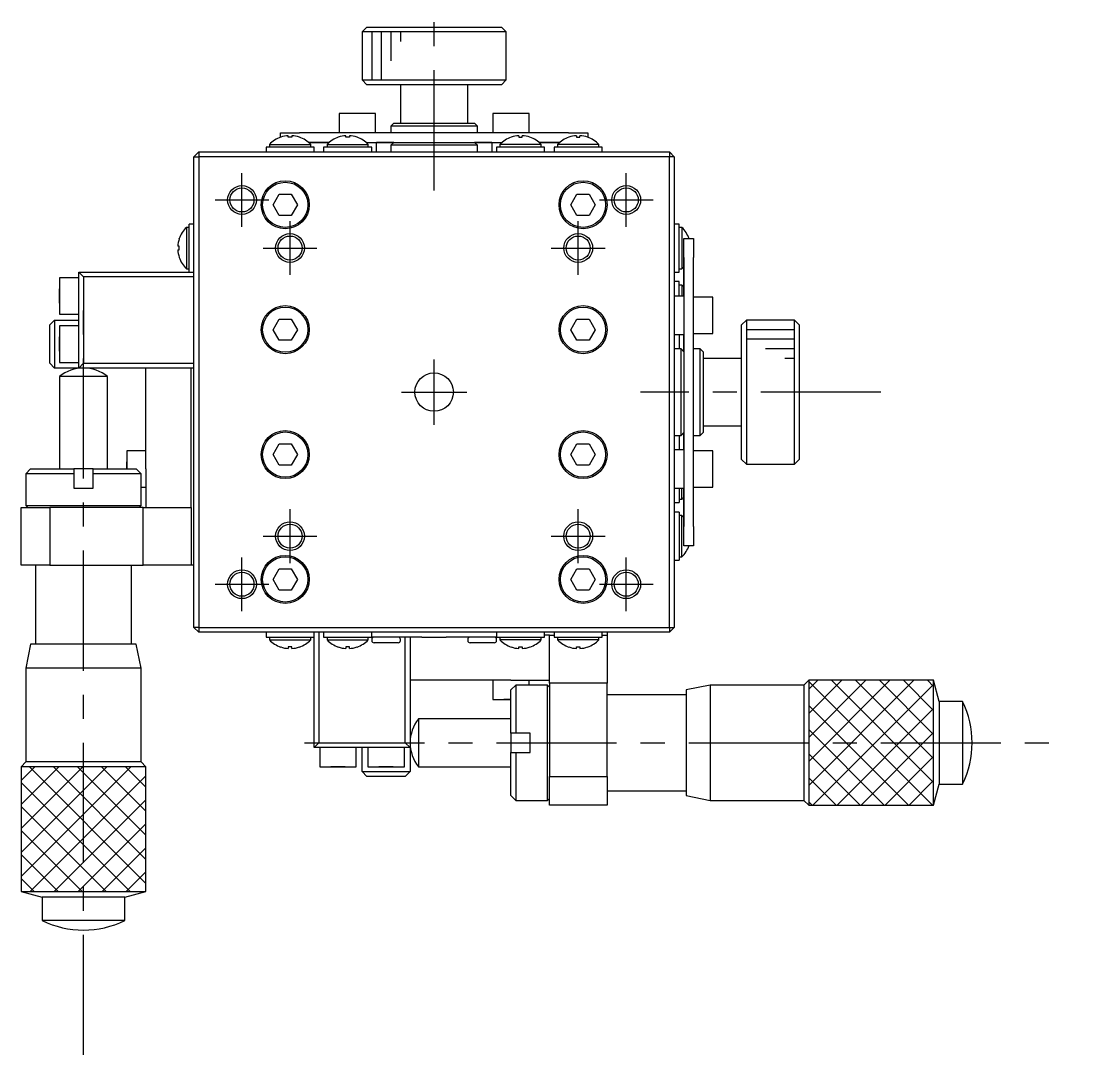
# Model space of a CAD drawing. Extents: x -40 to 380, y -7 to 261.
# Drawn here: x 103.4 to 212.9, y 98.9 to 206.5 of the extents above; entities that cross this region are included whole.
import ezdxf

# ---------------------------------------------------------------- set-up
doc = ezdxf.new("R2010")
doc.units = 0
doc.header["$LTSCALE"] = 10
doc.linetypes.add('CENTER', pattern=[2, 1.25, -0.25, 0.25, -0.25])
doc.layers.get('0').update_dxf_attribs({"linetype": 'CONTINUOUS'})
doc.layers.add('CENTER', color=1, linetype='CENTER')

msp = doc.modelspace()

# ---------------------------------------------------------------- linework, layer by layer
at = {"color": 7, "linetype": 'CONTINUOUS'}
for p, q in [((139.424617, 205.893505), (138.924617, 205.393505)), ((139.424617, 205.893505), (153.424617, 205.893505)), ((139.424617, 205.893505), (153.424617, 205.893505)), ((153.924617, 205.393505), (153.424617, 205.893505)), ((153.924617, 205.393505), (138.924617, 205.393505)), ((138.924617, 205.393505), (138.924617, 200.393505)), ((153.924617, 200.393505), (153.924617, 205.393505)), ((138.924617, 200.393505), (153.924617, 200.393505)), ((138.924617, 200.393505), (139.424617, 199.893505)), ((153.424617, 199.893505), (153.924617, 200.393505)), ((153.424617, 199.893505), (139.424617, 199.893505)), ((142.924617, 199.893505), (142.924617, 195.893505)), ((149.924617, 195.893505), (149.924617, 199.893505)), ((140.324617, 196.893505), (136.524617, 196.893505)), ((136.524617, 196.893505), (136.524617, 194.893505)), ((140.324617, 194.893505), (140.324617, 196.893505)), ((156.324617, 196.893505), (152.524617, 196.893505)), ((152.524617, 196.893505), (152.524617, 194.893505)), ((156.324617, 194.893505), (156.324617, 196.893505)), ((142.224617, 195.893505), (141.924617, 195.593505)), ((150.924617, 195.593505), (141.924617, 195.593505)), ((141.924617, 195.593505), (141.924617, 194.893505)), ((142.224617, 195.893505), (150.624617, 195.893505)), ((142.224617, 195.893505), (142.924617, 195.893505)), ((149.924617, 195.893505), (150.624617, 195.893505)), ((150.924617, 195.593505), (150.624617, 195.893505)), ((150.924617, 194.893505), (150.924617, 195.593505)), ((130.424617, 194.421932), (130.424617, 194.893505)), ((130.424617, 194.893505), (132.424617, 194.893505)), ((130.451228, 194.425485), (130.447808, 194.430024)), ((131.244617, 194.425485), (131.244617, 194.582685)), ((131.604617, 194.425485), (131.244617, 194.425485)), ((131.604617, 194.582685), (131.604617, 194.425485)), ((132.401425, 194.430024), (132.398005, 194.425485)), ((160.424617, 194.893505), (132.424617, 194.893505)), ((133.350753, 193.893505), (135.498481, 193.893505)), ((135.498481, 193.893505), (133.350753, 193.893505)), ((133.350755, 193.893503), (135.499528, 193.893503)), ((133.350755, 193.893503), (135.498478, 193.893503)), ((136.451228, 194.425485), (136.447808, 194.430024)), ((137.244617, 194.425485), (137.244617, 194.582685)), ((137.604617, 194.425485), (137.244617, 194.425485)), ((137.604617, 194.582685), (137.604617, 194.425485)), ((138.401425, 194.430024), (138.398005, 194.425485)), ((139.350753, 193.893505), (153.498481, 193.893505)), ((139.350755, 193.893503), (142.224615, 193.893503)), ((142.224617, 193.893505), (140.424617, 193.893505)), ((140.424617, 192.893505), (140.424617, 193.893505)), ((142.224617, 193.893505), (141.924617, 193.593505)), ((152.424617, 193.893505), (150.624617, 193.893505)), ((150.924617, 193.593505), (150.624617, 193.893505)), ((150.624619, 193.893503), (153.498478, 193.893503)), ((152.424617, 193.893505), (152.424617, 192.893505)), ((154.447808, 194.430024), (154.451228, 194.425485)), ((155.244617, 194.582685), (155.244617, 194.425485)), ((155.244617, 194.425485), (155.604617, 194.425485)), ((155.604617, 194.425485), (155.604617, 194.582685)), ((156.398005, 194.425485), (156.401425, 194.430024)), ((157.349705, 193.893503), (159.498478, 193.893503)), ((157.349705, 193.893503), (159.498478, 193.893503)), ((157.350753, 193.893505), (159.498481, 193.893505)), ((159.498481, 193.893505), (157.350753, 193.893505)), ((160.424617, 194.893505), (162.424617, 194.893505)), ((160.447808, 194.430024), (160.451228, 194.425485)), ((161.244617, 194.582685), (161.244617, 194.425485)), ((161.244617, 194.425485), (161.604617, 194.425485)), ((161.604617, 194.425485), (161.604617, 194.582685)), ((162.398005, 194.425485), (162.401425, 194.430024)), ((162.424617, 194.893505), (162.424617, 194.421932)), ((121.924617, 192.893505), (121.424617, 192.393505)), ((121.924617, 192.893505), (135.424617, 192.893505)), ((121.924617, 192.893505), (121.924617, 192.393505)), ((133.924617, 193.393505), (128.924617, 193.393505)), ((128.924617, 193.393505), (128.924617, 192.893505)), ((129.274617, 193.685752), (131.424617, 193.685752)), ((129.274617, 193.685752), (129.274617, 193.393505)), ((131.424617, 193.685752), (133.574617, 193.685752)), ((133.574617, 193.393505), (133.574617, 193.685752)), ((133.924617, 192.893505), (133.924617, 193.393505)), ((139.924617, 193.393505), (134.924617, 193.393505)), ((134.924617, 193.393505), (134.924617, 192.893505)), ((135.274617, 193.685752), (137.424617, 193.685752)), ((135.274617, 193.685752), (135.274617, 193.393505)), ((135.424617, 192.893505), (138.424617, 192.893505)), ((137.424617, 193.685752), (139.574617, 193.685752)), ((138.424617, 192.893505), (140.424617, 192.893505)), ((139.574617, 193.393505), (139.574617, 193.685752)), ((139.924617, 192.893505), (139.924617, 193.393505)), ((140.424617, 192.893505), (151.424622, 192.893505)), ((150.924617, 193.593505), (141.924617, 193.593505)), ((141.924617, 193.593505), (141.924617, 192.893505)), ((150.924617, 192.893505), (150.924617, 193.593505)), ((151.424622, 192.893505), (164.424622, 192.893505)), ((157.924617, 193.393505), (152.924617, 193.393505)), ((152.924617, 193.393505), (152.924617, 192.893505)), ((155.424617, 193.685752), (153.274617, 193.685752)), ((153.274617, 193.685752), (153.274617, 193.393505)), ((157.574617, 193.685752), (155.424617, 193.685752)), ((157.574617, 193.393505), (157.574617, 193.685752)), ((157.924617, 192.893505), (157.924617, 193.393505)), ((163.924617, 193.393505), (158.924617, 193.393505)), ((158.924617, 193.393505), (158.924617, 192.893505)), ((161.424617, 193.685752), (159.274617, 193.685752)), ((159.274617, 193.685752), (159.274617, 193.393505)), ((163.574617, 193.685752), (161.424617, 193.685752)), ((163.574617, 193.393505), (163.574617, 193.685752)), ((163.924617, 192.893505), (163.924617, 193.393505)), ((164.424622, 192.893505), (170.924617, 192.893505)), ((170.924617, 192.893505), (170.924617, 192.393505)), ((171.424617, 192.393505), (170.924617, 192.893505)), ((121.424617, 179.893505), (121.424617, 192.393505)), ((121.424617, 192.393505), (121.924617, 192.393505)), ((121.924617, 192.393505), (121.924617, 143.393505)), ((170.924617, 192.393505), (121.924617, 192.393505)), ((170.924617, 143.393505), (170.924617, 192.393505)), ((171.424617, 192.393505), (170.924617, 192.393505)), ((171.424617, 192.393505), (171.424617, 175.893505)), ((129.654446, 187.393505), (130.289531, 188.493505)), ((130.289531, 188.493505), (131.559702, 188.493505)), ((131.559702, 188.493505), (132.194787, 187.393505)), ((160.654446, 187.393505), (161.289531, 188.493505)), ((161.289531, 188.493505), (162.559702, 188.493505)), ((162.559702, 188.493505), (163.194787, 187.393505)), ((130.289531, 186.293505), (129.654446, 187.393505)), ((132.194787, 187.393505), (131.559702, 186.293505)), ((161.289531, 186.293505), (160.654446, 187.393505)), ((163.194787, 187.393505), (162.559702, 186.293505)), ((131.559702, 186.293505), (130.289531, 186.293505)), ((162.559702, 186.293505), (161.289531, 186.293505)), ((120.924617, 180.393505), (120.924617, 185.393505)), ((121.424617, 185.393505), (120.924617, 185.393505)), ((171.924617, 185.393505), (171.424617, 185.393505)), ((171.924617, 180.393505), (171.924617, 185.393505)), ((120.632369, 185.043505), (120.632369, 182.893505)), ((120.924617, 185.043505), (120.632369, 185.043505)), ((172.216864, 185.043505), (171.924617, 185.043505)), ((172.216864, 185.043505), (172.216864, 182.893505)), ((119.892636, 183.073505), (119.735436, 183.073505)), ((119.892636, 183.866893), (119.888097, 183.870313)), ((119.892636, 182.713505), (119.892636, 183.073505)), ((120.632369, 182.893505), (120.632369, 180.743505)), ((172.216864, 182.893505), (172.216864, 180.743505)), ((172.424617, 181.893505), (172.424617, 183.893505)), ((172.424617, 181.893505), (172.424617, 183.893505)), ((172.424617, 183.893505), (173.424617, 183.893505)), ((173.424617, 183.893505), (173.424617, 181.893505)), ((119.735436, 182.713505), (119.892636, 182.713505)), ((119.888097, 181.916696), (119.892636, 181.920116)), ((172.424617, 181.893505), (172.424617, 153.893505)), ((172.424617, 177.893505), (172.424617, 181.893505)), ((173.424617, 153.893505), (173.424617, 181.893505)), ((120.632369, 180.743505), (120.924617, 180.743505)), ((171.924617, 180.743505), (172.216864, 180.743505)), ((107.424617, 179.793505), (107.424617, 175.993505)), ((107.424617, 179.793505), (107.424617, 175.993505)), ((109.424617, 179.793505), (107.424617, 179.793505)), ((109.924617, 179.893505), (109.424617, 180.393505)), ((109.424617, 180.393505), (121.424617, 180.393505)), ((109.424617, 170.393505), (109.424617, 180.393505)), ((121.424617, 179.893505), (109.924617, 179.893505)), ((109.924617, 179.893505), (109.924617, 170.893505)), ((121.424617, 170.893505), (121.424617, 179.893505)), ((121.424617, 170.893505), (121.424617, 179.893505)), ((171.424617, 180.393505), (171.924617, 180.393505)), ((172.424615, 180.638747), (172.424615, 178.572867)), ((172.424615, 180.638747), (172.424615, 177.704627)), ((107.424617, 178.643505), (107.424617, 177.893505)), ((107.424617, 177.893505), (107.424617, 178.643505)), ((171.924617, 179.393505), (171.424617, 179.393505)), ((171.924617, 177.893505), (171.924617, 179.393505)), ((172.216864, 179.043505), (171.924617, 179.043505)), ((172.216864, 179.043505), (172.216864, 177.893505)), ((172.424615, 178.572867), (172.424615, 172.093507)), ((107.424617, 177.143505), (107.424617, 177.893505)), ((107.424617, 177.893505), (107.424617, 177.143505)), ((172.424617, 177.893505), (171.424617, 177.893505)), ((175.424617, 177.793505), (173.424617, 177.793505)), ((175.424617, 173.993505), (175.424617, 177.793505)), ((106.924617, 175.393505), (106.424617, 174.893505)), ((106.924617, 175.393505), (106.924617, 170.393505)), ((106.924617, 175.393505), (109.424617, 175.393505)), ((107.424617, 175.993505), (109.424617, 175.993505)), ((129.654446, 174.393505), (130.289531, 175.493505)), ((130.289531, 175.493505), (131.559702, 175.493505)), ((131.559702, 175.493505), (132.194787, 174.393505)), ((160.654446, 174.393505), (161.289531, 175.493505)), ((161.289531, 175.493505), (162.559702, 175.493505)), ((162.559702, 175.493505), (163.194787, 174.393505)), ((171.424617, 175.893505), (171.424617, 162.8935)), ((178.924617, 175.393505), (178.424617, 174.893505)), ((178.924617, 175.393505), (178.924617, 160.393505)), ((183.924617, 175.393505), (178.924617, 175.393505)), ((183.924617, 160.393505), (183.924617, 175.393505)), ((184.424617, 174.893505), (183.924617, 175.393505)), ((106.424617, 170.893505), (106.424617, 174.893505)), ((107.424617, 174.793505), (107.424617, 170.993505)), ((107.424617, 174.793505), (107.424617, 170.993505)), ((109.424617, 174.793505), (107.424617, 174.793505)), ((130.289531, 173.293505), (129.654446, 174.393505)), ((132.194787, 174.393505), (131.559702, 173.293505)), ((161.289531, 173.293505), (160.654446, 174.393505)), ((163.194787, 174.393505), (162.559702, 173.293505)), ((178.424617, 160.893505), (178.424617, 174.893505)), ((184.424617, 174.893505), (184.424617, 160.893505)), ((184.424617, 174.893505), (184.424617, 160.893505)), ((107.424617, 173.643505), (107.424617, 172.893505)), ((107.424617, 172.893505), (107.424617, 173.643505)), ((131.559702, 173.293505), (130.289531, 173.293505)), ((162.559702, 173.293505), (161.289531, 173.293505)), ((171.424617, 173.893505), (172.424617, 173.893505)), ((171.924617, 173.893505), (171.924617, 173.693505)), ((171.924617, 173.693505), (171.924617, 172.393505)), ((172.424617, 172.093505), (172.424617, 173.893505)), ((173.424617, 173.993505), (175.424617, 173.993505)), ((107.424617, 172.143505), (107.424617, 172.893505)), ((107.424617, 172.893505), (107.424617, 172.143505)), ((172.124617, 172.393505), (171.424617, 172.393505)), ((172.124617, 163.393505), (172.124617, 172.393505)), ((172.424617, 172.093505), (172.124617, 172.393505)), ((174.124617, 172.393505), (173.424617, 172.393505)), ((174.124617, 163.393505), (174.124617, 172.393505)), ((174.424617, 172.093505), (174.124617, 172.393505)), ((174.424617, 172.093505), (174.424617, 163.693505)), ((174.424617, 172.093505), (174.424617, 171.393505)), ((106.924617, 170.393505), (106.424617, 170.893505)), ((107.424617, 170.993505), (109.424617, 170.993505)), ((109.924617, 170.893505), (109.424617, 170.393505)), ((109.924617, 170.893505), (121.424617, 170.893505)), ((121.424617, 143.393505), (121.424617, 170.893505)), ((178.424617, 171.393505), (174.424617, 171.393505)), ((109.424617, 170.393505), (106.924617, 170.393505)), ((121.424617, 170.393505), (109.424617, 170.393505)), ((116.424617, 159.893505), (116.424617, 170.393505)), ((121.124617, 159.893505), (121.124617, 170.393505)), ((112.424613, 169.515996), (107.424621, 169.515996)), ((107.424621, 169.515996), (107.424621, 159.893505)), ((112.424613, 159.893505), (112.424613, 169.515996)), ((174.424617, 164.393505), (174.424617, 163.693505)), ((174.424617, 164.393505), (178.424617, 164.393505)), ((171.424617, 163.393505), (172.124617, 163.393505)), ((171.924617, 163.393505), (171.924617, 162.093505)), ((172.124617, 163.393505), (172.424617, 163.693505)), ((172.424615, 163.693503), (172.424615, 157.214142)), ((172.424617, 161.893505), (172.424617, 163.693505)), ((173.424617, 163.393505), (174.124617, 163.393505)), ((174.124617, 163.393505), (174.424617, 163.693505)), ((129.654446, 161.393505), (130.289531, 162.493505)), ((130.289531, 162.493505), (131.559702, 162.493505)), ((131.559702, 162.493505), (132.194787, 161.393505)), ((160.654446, 161.393505), (161.289531, 162.493505)), ((161.289531, 162.493505), (162.559702, 162.493505)), ((162.559702, 162.493505), (163.194787, 161.393505)), ((171.424617, 162.8935), (171.424617, 149.8935)), ((171.924617, 162.093505), (171.924617, 161.893505)), ((114.424617, 161.793505), (114.424617, 159.893505)), ((114.424617, 161.793505), (114.424617, 159.893505)), ((116.424617, 161.793505), (114.424617, 161.793505)), ((130.289531, 160.293505), (129.654446, 161.393505)), ((132.194787, 161.393505), (131.559702, 160.293505)), ((161.289531, 160.293505), (160.654446, 161.393505)), ((163.194787, 161.393505), (162.559702, 160.293505)), ((172.424617, 161.893505), (171.424617, 161.893505)), ((175.424617, 161.793505), (173.424617, 161.793505)), ((175.424617, 157.993505), (175.424617, 161.793505)), ((104.424617, 159.893505), (103.924617, 159.393505)), ((104.424617, 159.893505), (108.924617, 159.893505)), ((104.424617, 159.893505), (105.174617, 159.893505)), ((108.924617, 159.893505), (108.924617, 159.393505)), ((110.924617, 159.893505), (108.924617, 159.893505)), ((110.924617, 159.393505), (110.924617, 159.893505)), ((110.924617, 159.893505), (115.424617, 159.893505)), ((114.424617, 160.643505), (114.424617, 159.893515)), ((114.424617, 159.893505), (114.424617, 160.643505)), ((114.674617, 159.893505), (115.424617, 159.893505)), ((115.924617, 159.393505), (115.424617, 159.893505)), ((116.424617, 159.893505), (116.424617, 155.893505)), ((121.124617, 155.893505), (121.124617, 159.893505)), ((131.559702, 160.293505), (130.289531, 160.293505)), ((162.559702, 160.293505), (161.289531, 160.293505)), ((178.424617, 160.893505), (178.924617, 160.393505)), ((178.924617, 160.393505), (183.924617, 160.393505)), ((183.924617, 160.393505), (184.424617, 160.893505)), ((108.924617, 159.393505), (103.924617, 159.393505)), ((103.924617, 159.393505), (103.924617, 156.093505)), ((108.924617, 159.393505), (108.924617, 157.893505)), ((115.924617, 159.393505), (110.924617, 159.393505)), ((110.924617, 157.893505), (110.924617, 159.393505)), ((115.924617, 156.093505), (115.924617, 159.393505)), ((108.924617, 157.893505), (110.924617, 157.893505)), ((115.924617, 157.993505), (116.424617, 157.993505)), ((171.424617, 157.893505), (172.424617, 157.893505)), ((171.924617, 157.893505), (171.924617, 156.393505)), ((172.216864, 156.743505), (172.216864, 157.893505)), ((172.424615, 158.082383), (172.424615, 155.148262)), ((172.424617, 153.893505), (172.424617, 157.893505)), ((173.424617, 157.993505), (175.424617, 157.993505)), ((171.924617, 156.743505), (172.216864, 156.743505)), ((172.424615, 157.214142), (172.424615, 155.148262)), ((103.424617, 149.893505), (103.424617, 155.893505)), ((103.424617, 155.893505), (106.424617, 155.893505)), ((103.924617, 156.093505), (115.924617, 156.093505)), ((103.924617, 156.093505), (104.124617, 155.893505)), ((106.424617, 155.893505), (106.424617, 149.893505)), ((116.124617, 155.893505), (106.424617, 155.893505)), ((115.724617, 155.893505), (115.924617, 156.093505)), ((116.124617, 149.893505), (116.124617, 155.893505)), ((116.124617, 155.893505), (121.124617, 155.893505)), ((121.124617, 155.893505), (121.124617, 149.893505)), ((171.424617, 156.393505), (171.924617, 156.393505)), ((171.924617, 155.393505), (171.424617, 155.393505)), ((171.924617, 155.393505), (171.924617, 150.393505)), ((172.216864, 155.043505), (171.924617, 155.043505)), ((172.216864, 152.893505), (172.216864, 155.043505)), ((172.424617, 151.893505), (172.424617, 153.893505)), ((172.424617, 151.893505), (172.424617, 153.893505)), ((173.424617, 153.893505), (173.424617, 151.893505)), ((172.216864, 150.743505), (172.216864, 152.893505)), ((173.424617, 151.893505), (172.424617, 151.893505)), ((171.424617, 150.393505), (171.924617, 150.393505)), ((171.924617, 150.743505), (172.216864, 150.743505)), ((106.424617, 149.893505), (103.424617, 149.893505)), ((104.924617, 149.893505), (104.924617, 141.643505)), ((106.424617, 149.893505), (116.124617, 149.893505)), ((114.924617, 141.643505), (114.924617, 149.893505)), ((121.124617, 149.893505), (116.124617, 149.893505)), ((121.424617, 149.893505), (121.124617, 149.893505)), ((129.654446, 148.393505), (130.289531, 149.493505)), ((130.289531, 149.493505), (131.559702, 149.493505)), ((131.559702, 149.493505), (132.194787, 148.393505)), ((160.654446, 148.393505), (161.289531, 149.493505)), ((161.289531, 149.493505), (162.559702, 149.493505)), ((162.559702, 149.493505), (163.194787, 148.393505)), ((171.424617, 149.8935), (171.424617, 143.393505)), ((130.289531, 147.293505), (129.654446, 148.393505)), ((132.194787, 148.393505), (131.559702, 147.293505)), ((161.289531, 147.293505), (160.654446, 148.393505)), ((163.194787, 148.393505), (162.559702, 147.293505)), ((131.559702, 147.293505), (130.289531, 147.293505)), ((162.559702, 147.293505), (161.289531, 147.293505)), ((121.424617, 143.393505), (121.924617, 142.893505)), ((121.924617, 143.393505), (121.424617, 143.393505)), ((121.924617, 143.393505), (170.924617, 143.393505)), ((121.924617, 143.393505), (121.924617, 142.893505)), ((170.924617, 142.893505), (121.924617, 142.893505)), ((128.924617, 142.893505), (128.924617, 142.393505)), ((128.924617, 142.393505), (131.424617, 142.393505)), ((129.274617, 142.393505), (129.274617, 142.101257)), ((131.424617, 142.393505), (133.924617, 142.393505)), ((133.574617, 142.101257), (133.574617, 142.393505)), ((133.924617, 142.393505), (133.924617, 142.893505)), ((133.924617, 142.393505), (133.924617, 142.893505)), ((133.924617, 130.893505), (133.924617, 142.393505)), ((134.424617, 142.893505), (134.424617, 131.393505)), ((134.924617, 142.893505), (134.924617, 142.393505)), ((134.924617, 142.393505), (137.424617, 142.393505)), ((135.274617, 142.393505), (135.274617, 142.101257)), ((137.424617, 142.393505), (139.924617, 142.393505)), ((139.574617, 142.101257), (139.574617, 142.393505)), ((139.924617, 142.393505), (139.924617, 142.893505)), ((140.624617, 142.393505), (139.924617, 142.393505)), ((142.224617, 142.393505), (140.624617, 142.393505)), ((142.558591, 142.393505), (142.224617, 142.393505)), ((145.156667, 142.393505), (142.558591, 142.393505)), ((143.424617, 131.393505), (143.424617, 142.393505)), ((143.924617, 142.393505), (143.924617, 130.893505)), ((145.156667, 142.393505), (147.692566, 142.393505)), ((150.290642, 142.393505), (147.692566, 142.393505)), ((150.624617, 142.393505), (150.290642, 142.393505)), ((152.224617, 142.393505), (150.624617, 142.393505)), ((152.924617, 142.393505), (152.224617, 142.393505)), ((152.924617, 142.893505), (152.924617, 142.393505)), ((152.924617, 142.393505), (155.424617, 142.393505)), ((153.274617, 142.393505), (153.274617, 142.101257)), ((155.424617, 142.393505), (157.924617, 142.393505)), ((157.574617, 142.101257), (157.574617, 142.393505)), ((157.924617, 142.393505), (157.924617, 142.893505)), ((158.424617, 142.593505), (157.924617, 142.593505)), ((158.424617, 142.593505), (158.924617, 142.593505)), ((158.424617, 137.593505), (158.424617, 142.593505)), ((158.924617, 142.893505), (158.924617, 142.393505)), ((158.924617, 142.393505), (161.424617, 142.393505)), ((159.274617, 142.393505), (159.274617, 142.101257)), ((161.424617, 142.393505), (163.924617, 142.393505)), ((163.574617, 142.101257), (163.574617, 142.393505)), ((163.924617, 142.393505), (163.924617, 142.893505)), ((163.924617, 142.593505), (164.424617, 142.593505)), ((164.424617, 142.893505), (164.424617, 142.593505)), ((164.424617, 142.593505), (164.424617, 137.593505)), ((170.924617, 143.393505), (171.424617, 143.393505)), ((170.924617, 142.893505), (171.424617, 143.393505)), ((170.924617, 143.393505), (170.924617, 142.893505)), ((104.42462, 141.643505), (103.924621, 139.143506)), ((115.424614, 141.643505), (104.42462, 141.643505)), ((115.924613, 139.143506), (115.424614, 141.643505)), ((129.274617, 142.101257), (131.424617, 142.101257)), ((130.451228, 141.361524), (130.447808, 141.356985)), ((131.604617, 141.361524), (131.244617, 141.361524)), ((131.244617, 141.361524), (131.244617, 141.204324)), ((131.424617, 142.101257), (133.574617, 142.101257)), ((131.604617, 141.204324), (131.604617, 141.361524)), ((132.401425, 141.356985), (132.398005, 141.361524)), ((135.274617, 142.101257), (137.424617, 142.101257)), ((136.451228, 141.361524), (136.447808, 141.356985)), ((137.604617, 141.361524), (137.244617, 141.361524)), ((137.244617, 141.361524), (137.244617, 141.204324)), ((137.424617, 142.101257), (139.574617, 142.101257)), ((137.604617, 141.204324), (137.604617, 141.361524)), ((138.401425, 141.356985), (138.398005, 141.361524)), ((139.924617, 142.143505), (139.924617, 142.043505)), ((141.424617, 141.793505), (140.174617, 141.793505)), ((142.674617, 141.793505), (141.424617, 141.793505)), ((142.924617, 142.043505), (142.924617, 142.143505)), ((149.924617, 142.143505), (149.924617, 142.043505)), ((151.424617, 141.793505), (150.174617, 141.793505)), ((152.674617, 141.793505), (151.424617, 141.793505)), ((152.924617, 142.043505), (152.924617, 142.143505)), ((155.424617, 142.101257), (153.274617, 142.101257)), ((154.447808, 141.356985), (154.451228, 141.361524)), ((155.244617, 141.361524), (155.604617, 141.361524)), ((155.244617, 141.204324), (155.244617, 141.361524)), ((157.574617, 142.101257), (155.424617, 142.101257)), ((155.604617, 141.361524), (155.604617, 141.204324)), ((156.398005, 141.361524), (156.401425, 141.356985)), ((161.424617, 142.101257), (159.274617, 142.101257)), ((160.447808, 141.356985), (160.451228, 141.361524)), ((161.244617, 141.361524), (161.604617, 141.361524)), ((161.244617, 141.204324), (161.244617, 141.361524)), ((163.574617, 142.101257), (161.424617, 142.101257)), ((161.604617, 141.361524), (161.604617, 141.204324)), ((162.398005, 141.361524), (162.401425, 141.356985)), ((115.924613, 139.143506), (103.924621, 139.143506)), ((103.924621, 139.143506), (103.924621, 129.393501)), ((115.924613, 129.393501), (115.924613, 139.143506)), ((154.424617, 137.893505), (143.924617, 137.893505)), ((152.524617, 137.893505), (152.524617, 135.893505)), ((154.424617, 137.893505), (158.424617, 137.893505)), ((154.924617, 137.393505), (154.424617, 136.893505)), ((154.424617, 136.143505), (154.424617, 136.893505)), ((154.424617, 132.393505), (154.424617, 136.893505)), ((154.924617, 137.393505), (154.924617, 132.393505)), ((158.224617, 137.393505), (154.924617, 137.393505)), ((156.324617, 137.393505), (156.324617, 137.893505)), ((158.224617, 125.393505), (158.224617, 137.393505)), ((158.424617, 137.193505), (158.224617, 137.393505)), ((164.424617, 137.593505), (158.424617, 137.593505)), ((158.424617, 137.593505), (158.424617, 127.893505)), ((164.424617, 127.893505), (164.424617, 137.593505)), ((175.174616, 137.393501), (172.674617, 136.893502)), ((172.674617, 136.893502), (172.674617, 125.893508)), ((175.174616, 137.393501), (175.174616, 125.393509)), ((184.924621, 137.393501), (175.174616, 137.393501)), ((185.424623, 137.893504), (184.924621, 137.393501)), ((184.924621, 137.393501), (184.924621, 125.393509)), ((198.424624, 137.893504), (185.424623, 137.893504)), ((185.424623, 137.893504), (185.424623, 124.893506)), ((199.014112, 135.693505), (198.424624, 137.893504)), ((198.424624, 124.893506), (198.424624, 137.893504)), ((152.524617, 135.893505), (154.424617, 135.893505)), ((152.524617, 135.893505), (154.424617, 135.893505)), ((153.674617, 135.893505), (154.424607, 135.893505)), ((154.424617, 135.893505), (153.674617, 135.893505)), ((172.674617, 136.393505), (164.424617, 136.393505)), ((199.014112, 135.693505), (199.014112, 127.093505)), ((201.424623, 135.693505), (199.014112, 135.693505)), ((201.424623, 135.693505), (201.424623, 127.093505)), ((144.802126, 133.893501), (144.802126, 128.893509)), ((154.424617, 133.893501), (144.802126, 133.893501)), ((154.924617, 132.393505), (154.424617, 132.393505)), ((154.424617, 132.393505), (154.424617, 130.393505)), ((156.424617, 132.393505), (154.924617, 132.393505)), ((156.424617, 130.393505), (156.424617, 132.393505)), ((134.424617, 131.393505), (133.924617, 130.893505)), ((143.924617, 130.893505), (133.924617, 130.893505)), ((134.424617, 131.393505), (143.424617, 131.393505)), ((134.524617, 130.893505), (134.524617, 128.893505)), ((138.324617, 128.893505), (138.324617, 130.893505)), ((138.924617, 128.393505), (138.924617, 130.893505)), ((139.524617, 130.893505), (139.524617, 128.893505)), ((143.324617, 128.893505), (143.324617, 130.893505)), ((143.424617, 131.393505), (143.924617, 130.893505)), ((143.924617, 130.893505), (143.924617, 128.393505)), ((154.424617, 125.893505), (154.424617, 130.393505)), ((154.424617, 130.393505), (154.924617, 130.393505)), ((154.924617, 130.393505), (154.924617, 125.393505)), ((154.924617, 130.393505), (156.424617, 130.393505)), ((103.924621, 129.393501), (103.424618, 128.893499)), ((115.924613, 129.393501), (103.924621, 129.393501)), ((116.424616, 128.893499), (115.924613, 129.393501)), ((116.424616, 128.893499), (103.424618, 128.893499)), ((103.424618, 128.893499), (103.424618, 115.893498)), ((116.424616, 115.893498), (116.424616, 128.893499)), ((134.524617, 128.893505), (138.324617, 128.893505)), ((134.524617, 128.893505), (138.324617, 128.893505)), ((135.674617, 128.893505), (136.424617, 128.893505)), ((136.424617, 128.893505), (135.674617, 128.893505)), ((137.174617, 128.893505), (136.424617, 128.893505)), ((136.424617, 128.893505), (137.174617, 128.893505)), ((138.924617, 128.393505), (143.924617, 128.393505)), ((138.924617, 128.393505), (139.424617, 127.893505)), ((139.524617, 128.893505), (143.324617, 128.893505)), ((139.524617, 128.893505), (143.324617, 128.893505)), ((140.674617, 128.893505), (141.424617, 128.893505)), ((141.424617, 128.893505), (140.674617, 128.893505)), ((142.174617, 128.893505), (141.424617, 128.893505)), ((141.424617, 128.893505), (142.174617, 128.893505)), ((143.924617, 128.393505), (143.424617, 127.893505)), ((144.802126, 128.893509), (154.424617, 128.893509)), ((143.424617, 127.893505), (139.424617, 127.893505)), ((158.424617, 127.893505), (164.424617, 127.893505)), ((158.424617, 124.893505), (158.424617, 127.893505)), ((164.424617, 127.893505), (164.424617, 124.893505)), ((198.424624, 124.893506), (199.014112, 127.093505)), ((199.014112, 127.093505), (201.424623, 127.093505)), ((154.424617, 125.893505), (154.424617, 126.643505)), ((164.424617, 126.393505), (172.674617, 126.393505)), ((154.424617, 125.893505), (154.924617, 125.393505)), ((154.924617, 125.393505), (158.224617, 125.393505)), ((158.224617, 125.393505), (158.424617, 125.593505)), ((164.424617, 124.893505), (158.424617, 124.893505)), ((172.674617, 125.893508), (175.174616, 125.393509)), ((175.174616, 125.393509), (184.924621, 125.393509)), ((184.924621, 125.393509), (185.424623, 124.893506)), ((185.424623, 124.893506), (198.424624, 124.893506)), ((103.424618, 115.893498), (105.624617, 115.30401)), ((103.424618, 115.893498), (116.424616, 115.893498)), ((114.224617, 115.30401), (105.624617, 115.30401)), ((105.624617, 115.30401), (105.624617, 112.893499)), ((114.224617, 115.30401), (116.424616, 115.893498)), ((114.224617, 112.893499), (114.224617, 115.30401)), ((114.224617, 112.893499), (105.624617, 112.893499))]:
    msp.add_line(p, q, dxfattribs=at)
at = {"color": 3, "linetype": 'CONTINUOUS'}
for p, q in [((139.924617, 205.393505), (139.924617, 200.393505)), ((140.924617, 205.393505), (140.924617, 200.393505)), ((141.924617, 205.393505), (141.924617, 202.393505)), ((142.924617, 205.393505), (142.924617, 204.393505)), ((183.924617, 174.393505), (178.924617, 174.393505)), ((183.924617, 173.393505), (178.924617, 173.393505)), ((183.924617, 172.393505), (180.924617, 172.393505)), ((183.924617, 171.393505), (182.924617, 171.393505)), ((185.424623, 136.955742), (186.362384, 137.893504)), ((185.424623, 134.455742), (188.862384, 137.893504)), ((185.424623, 131.955742), (191.362384, 137.893504)), ((185.424623, 129.455742), (193.862384, 137.893504)), ((185.424623, 126.955742), (196.362384, 137.893504)), ((185.424623, 137.757256), (198.288373, 124.893506)), ((185.862386, 124.893506), (198.424624, 137.455743)), ((187.788375, 137.893504), (198.424624, 127.257255)), ((190.288375, 137.893504), (198.424624, 129.757255)), ((192.788375, 137.893504), (198.424624, 132.257255)), ((195.288375, 137.893504), (198.424624, 134.757255)), ((197.788375, 137.893504), (198.424624, 137.257255)), ((185.424623, 135.257256), (195.788373, 124.893506)), ((188.362386, 124.893506), (198.424624, 134.955743)), ((185.424623, 132.757256), (193.288373, 124.893506)), ((190.862386, 124.893506), (198.424624, 132.455743)), ((185.424623, 130.257256), (190.788373, 124.893506)), ((193.362386, 124.893506), (198.424624, 129.955743)), ((103.424618, 127.455737), (104.862379, 128.893499)), ((103.424618, 124.955737), (107.362379, 128.893499)), ((103.424618, 122.455737), (109.862379, 128.893499)), ((103.424618, 119.955737), (112.362379, 128.893499)), ((103.424618, 117.455737), (114.862379, 128.893499)), ((104.28838, 128.893499), (116.424616, 116.757263)), ((106.78838, 128.893499), (116.424616, 119.257263)), ((109.28838, 128.893499), (116.424616, 121.757263)), ((111.78838, 128.893499), (116.424616, 124.257263)), ((114.28838, 128.893499), (116.424616, 126.757263)), ((103.424618, 127.257261), (114.788381, 115.893498)), ((104.362378, 115.893498), (116.424616, 127.955735)), ((185.424623, 127.757256), (188.288373, 124.893506)), ((195.862386, 124.893506), (198.424624, 127.455743)), ((106.862378, 115.893498), (116.424616, 125.455735)), ((185.424623, 125.257256), (185.788373, 124.893506)), ((198.362386, 124.893506), (198.424624, 124.955743)), ((103.424618, 124.757261), (112.288381, 115.893498)), ((109.362378, 115.893498), (116.424616, 122.955735)), ((103.424618, 122.257261), (109.788381, 115.893498)), ((111.862378, 115.893498), (116.424616, 120.455735)), ((103.424618, 119.757261), (107.288381, 115.893498)), ((103.424618, 117.257261), (104.788381, 115.893498)), ((114.362378, 115.893498), (116.424616, 117.955735))]:
    msp.add_line(p, q, dxfattribs=at)
at = {"color": 7, "linetype": 'CONTINUOUS'}
for centre, radius in [((130.924617, 187.393505), 2.5), ((130.924617, 187.393505), 2.35), ((161.924617, 187.393505), 2.5), ((161.924617, 187.393505), 2.35), ((126.424617, 187.893505), 1.25), ((166.424617, 187.893505), 1.25), ((131.424617, 182.893505), 1.25), ((161.424617, 182.893505), 1.25), ((130.924617, 174.393505), 2.5), ((130.924617, 174.393505), 2.35), ((161.924617, 174.393505), 2.5), ((161.924617, 174.393505), 2.35), ((146.424617, 167.893505), 2), ((130.924617, 161.393505), 2.5), ((130.924617, 161.393505), 2.35), ((161.924617, 161.393505), 2.5), ((161.924617, 161.393505), 2.35), ((131.424617, 152.893505), 1.25), ((161.424617, 152.893505), 1.25), ((130.924617, 148.393505), 2.5), ((130.924617, 148.393505), 2.35), ((161.924617, 148.393505), 2.5), ((161.924617, 148.393505), 2.35), ((126.424617, 147.893505), 1.25), ((166.424617, 147.893505), 1.25)]:
    msp.add_circle(centre, radius, dxfattribs=at)
at = {"color": 3, "linetype": 'CONTINUOUS'}
for centre in [(126.424617, 187.893505), (166.424617, 187.893505), (131.424617, 182.893505), (161.424617, 182.893505), (131.424617, 152.893505), (161.424617, 152.893505), (126.424617, 147.893505), (166.424617, 147.893505)]:
    msp.add_circle(centre, 1.5, dxfattribs=at)
at = {"color": 7, "linetype": 'CONTINUOUS'}
for centre, radius, start, end in [((131.424617, 191.593505), 3, 109.002108, 135.779956), ((131.424617, 191.593505), 2.994595, 93.446029, 108.968509), ((131.424617, 191.593505), 2.994595, 71.031491, 86.553971), ((131.424617, 191.593505), 3, 44.220044, 70.997892), ((137.424617, 191.593505), 3, 109.002108, 135.779956), ((137.424617, 191.593505), 2.994595, 93.446029, 108.968509), ((137.424617, 191.593505), 2.994595, 71.031491, 86.553971), ((137.424617, 191.593505), 3, 44.220044, 70.997892), ((155.424617, 191.593505), 3, 109.002108, 135.779956), ((155.424617, 191.593505), 2.994595, 93.446029, 108.968509), ((155.424617, 191.593505), 2.994595, 71.031491, 86.553971), ((155.424617, 191.593505), 3, 44.220044, 70.997892), ((161.424617, 191.593505), 3, 109.002108, 135.779956), ((161.424617, 191.593505), 2.994595, 93.446029, 108.968509), ((161.424617, 191.593505), 2.994595, 71.031491, 86.553971), ((161.424617, 191.593505), 3, 44.220044, 70.997892), ((122.724617, 182.893505), 3, 134.220044, 160.997892), ((170.124617, 182.893505), 3, 19.002108, 45.779956), ((122.724617, 182.893505), 2.994595, 161.031491, 176.553971), ((122.724617, 182.893505), 2.994595, 183.446029, 198.968509), ((122.724617, 182.893505), 3, 199.002108, 225.779956), ((170.124617, 182.893505), 3, 314.220044, 320.055495), ((170.124617, 176.893505), 3, 39.944505, 45.779956), ((109.924614, 166.3935), 3.999997, 90, 128.682173), ((109.924614, 166.3935), 3.999997, 51.317795, 90), ((170.124617, 158.893505), 3, 314.220044, 320.055495), ((170.124617, 152.893505), 3, 39.944505, 45.779956), ((170.124617, 152.893505), 3, 314.220044, 340.997892), ((140.174617, 142.143505), 0.25, 90, 180), ((142.674617, 142.143505), 0.25, 0, 90), ((150.174617, 142.143505), 0.25, 90, 180), ((152.674617, 142.143505), 0.25, 0, 90), ((131.424617, 144.193505), 3, 224.220044, 250.997892), ((131.424617, 144.193505), 2.994595, 251.031491, 266.553971), ((131.424617, 144.193505), 2.994595, 273.446029, 288.968509), ((131.424617, 144.193505), 3, 289.002108, 315.779956), ((137.424617, 144.193505), 3, 224.220044, 250.997892), ((137.424617, 144.193505), 2.994595, 251.031491, 266.553971), ((137.424617, 144.193505), 2.994595, 273.446029, 288.968509), ((137.424617, 144.193505), 3, 289.002108, 315.779956), ((140.174617, 142.043505), 0.25, 180, 270), ((142.674617, 142.043505), 0.25, 270, 0), ((150.174617, 142.043505), 0.25, 180, 270), ((152.674617, 142.043505), 0.25, 270, 0), ((155.424617, 144.193505), 3, 224.220044, 250.997892), ((155.424617, 144.193505), 2.994595, 251.031491, 266.553971), ((155.424617, 144.193505), 2.994595, 273.446029, 288.968509), ((155.424617, 144.193505), 3, 289.002108, 315.779956), ((161.424617, 144.193505), 3, 224.220044, 250.997892), ((161.424617, 144.193505), 2.994595, 251.031491, 266.553971), ((161.424617, 144.193505), 2.994595, 273.446029, 288.968509), ((161.424617, 144.193505), 3, 289.002108, 315.779956), ((192.679622, 131.393502), 9.745001, 333.816215, 26.183798), ((147.924621, 131.393502), 3.999997, 141.317795, 180), ((147.924621, 131.393502), 3.999997, 180, 218.682173), ((109.924614, 121.638499), 9.745001, 243.816215, 296.183798)]:
    msp.add_arc(centre, radius, start, end, dxfattribs=at)
at = {"layer": 'CENTER', "color": 1, "linetype": 'CENTER'}
for p, q in [((146.424617, 188.893501), (146.424617, 213.893501)), ((126.424617, 185.093505), (126.424617, 190.693505)), ((166.424617, 185.093505), (166.424617, 190.693505)), ((123.624617, 187.893505), (129.224617, 187.893505)), ((163.624617, 187.893505), (169.224617, 187.893505)), ((131.424617, 180.093505), (131.424617, 185.693505)), ((161.424617, 180.093505), (161.424617, 185.693505)), ((128.624617, 182.893505), (134.224617, 182.893505)), ((158.624617, 182.893505), (164.224617, 182.893505)), ((109.924617, 98.893501), (109.924617, 178.893501)), ((146.424617, 164.493505), (146.424617, 171.293505)), ((143.024617, 167.893505), (149.824617, 167.893505)), ((192.92462, 167.893505), (167.92462, 167.893505)), ((131.424617, 150.093505), (131.424617, 155.693505)), ((161.424617, 150.093505), (161.424617, 155.693505)), ((128.624617, 152.893505), (134.224617, 152.893505)), ((158.624617, 152.893505), (164.224617, 152.893505)), ((126.424617, 145.093505), (126.424617, 150.693505)), ((166.424617, 145.093505), (166.424617, 150.693505)), ((123.624617, 147.893505), (129.224617, 147.893505)), ((163.624617, 147.893505), (169.224617, 147.893505)), ((132.92462, 131.393505), (212.92462, 131.393505))]:
    msp.add_line(p, q, dxfattribs=at)

doc.saveas('drawing.dxf')
